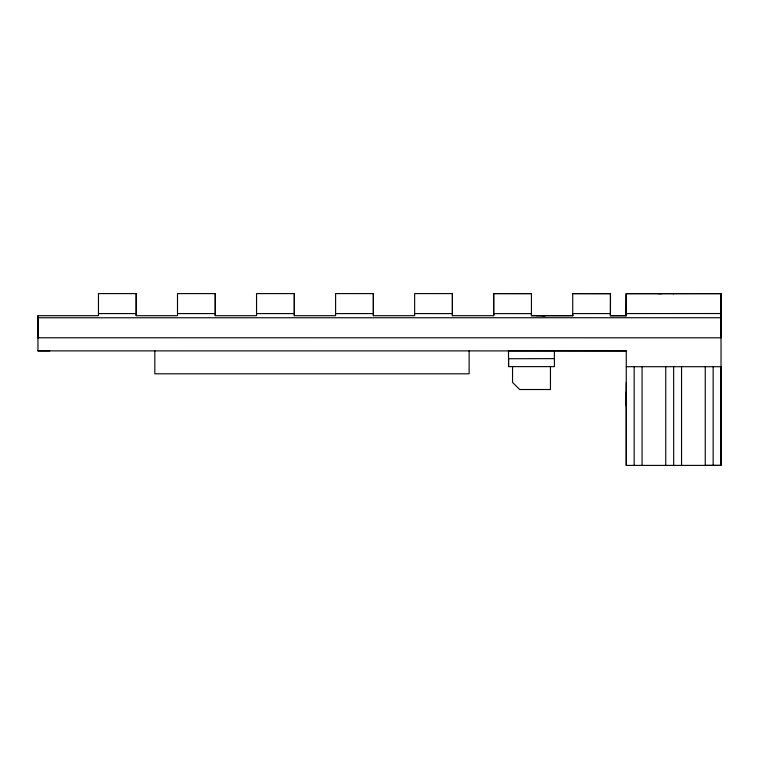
<?xml version="1.0" encoding="UTF-8"?>
<svg xmlns="http://www.w3.org/2000/svg" width="759" height="759" viewBox="0 0 759 759"><rect width="100%" height="100%" fill="white"/><g stroke="black" fill="none" stroke-linecap="round" stroke-linejoin="round"><path stroke-width="1.14" d="M49.8 350.876L37.95 350.876L37.969 315.687L98.461 315.687L98.461 293.6L136.203 293.6L136.203 315.687L177.502 315.687L177.502 293.6L215.252 293.61L215.252 315.687L256.551 315.687L256.551 293.6L294.302 293.61L294.302 315.687L335.601 315.687L335.601 293.6L373.343 293.61L373.343 315.687L414.642 315.687L414.642 293.6L452.392 293.61L452.392 315.687L493.692 315.687L493.692 293.581L531.433 293.61L531.433 315.697L572.732 315.697L572.732 293.629L610.445 293.648L610.435 315.735L626.213 315.744L626.298 293.648L721.022 293.619L721.041 465.4L705.253 465.409L705.244 366.701M136.203 315.687L136.203 293.61M610.435 315.725L610.483 293.638M626.27 366.701L721.041 366.701L721.031 465.4L626.251 465.409L626.27 350.905L37.95 350.876M572.732 315.697L572.732 313.59L610.473 313.571L610.473 315.678L626.251 315.687L626.27 293.648L721.012 293.638L721.041 337.793L37.969 337.774L37.969 315.687M721.012 315.744L721.012 293.648M626.27 350.905L554.383 350.819L554.383 358.637L508.596 358.732L508.596 366.047M626.213 315.744L626.298 293.648M626.27 465.409L626.251 382.489M37.969 337.764L38.7 337.746M673.688 465.4L673.641 366.701M541.869 315.668L545.455 315.659L536.385 315.649M531.433 293.619L493.692 293.61L493.692 315.687M98.461 313.59L136.203 313.59M177.502 313.59L215.252 313.59M256.551 313.59L294.302 313.59M335.601 313.59L373.343 313.59M414.642 313.59L452.392 313.59M626.232 313.571L721.041 313.533M531.433 315.649L572.732 315.63M37.969 317.774L721.041 317.727M572.732 293.61L610.426 293.657M657.854 293.667L661.943 293.667M554.393 350.867L508.502 350.838L508.549 366.625L554.402 366.625L554.393 358.732M493.692 314.643L493.692 313.628L531.433 313.609L531.433 315.621M713.147 366.701L713.147 465.409M681.554 366.701L681.554 465.409M665.757 366.701L665.757 465.409M642.067 366.701L642.067 465.409M634.163 366.701L634.163 465.409M626.251 391.739L626.251 405.904M550.455 366.625L550.455 389.519L519.649 389.519L512.543 382.413L512.543 366.625M469.119 350.905L469.119 373.808L154.827 373.808L154.827 350.905M452.392 293.6L452.392 315.687M373.343 293.6L373.343 315.687M294.302 293.6L294.302 315.687M215.252 293.6L215.252 315.687M673.65 293.667L673.11 293.667L673.631 293.648"/></g></svg>
